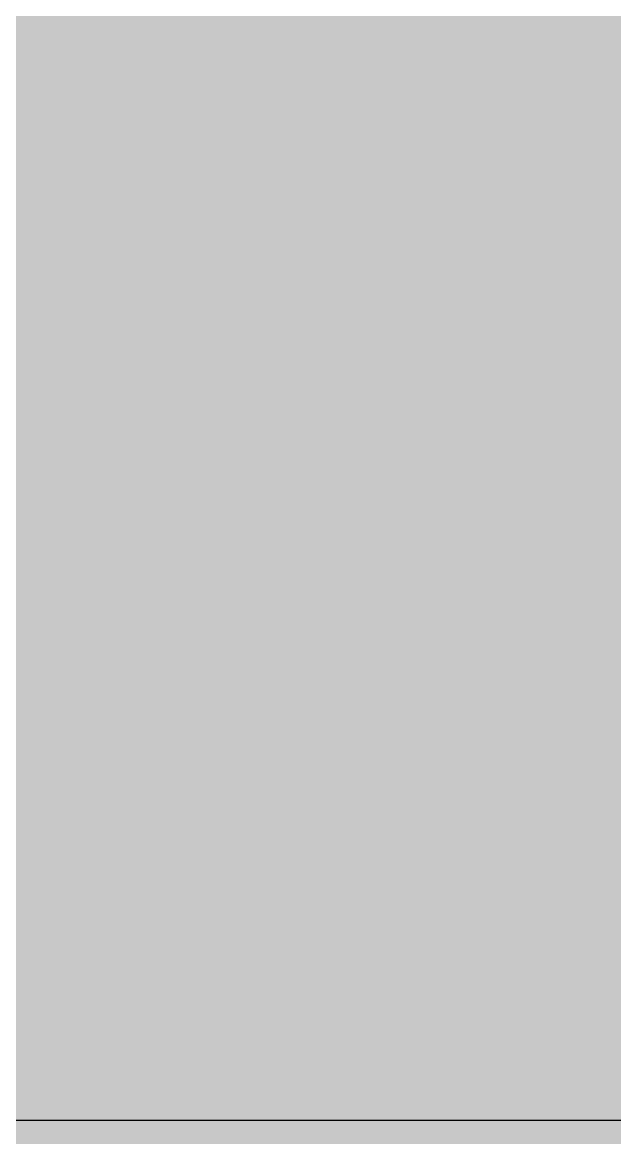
# Model space of a CAD drawing. Header units: millimetres. Extents: x 0 to 212, y 0 to 318.
# Drawn here: x 124.1 to 159.6, y 194.8 to 261.6 of the extents above; entities that cross this region are included whole.
import ezdxf

# ---------------------------------------------------------------- set-up
doc = ezdxf.new("R2010")
doc.units = ezdxf.units.MM

msp = doc.modelspace()

# ---------------------------------------------------------------- hatches: boundary and pattern name
for color, points in [(40, [(14.1633, 0.0536), (13.9878, 0.0533), (13.8125, 0.0559), (13.6373, 0.061), (13.462, 0.0686), (13.2893, 0.0787), (13.114, 0.0914), (12.9413, 0.1041), (12.7686, 0.1219), (12.5959, 0.1397), (12.4231, 0.16), (12.2504, 0.1829), (12.0777, 0.2057), (11.9075, 0.2337), (11.7373, 0.2616), (11.5672, 0.2921), (11.397, 0.3251), (11.2268, 0.3607), (11.0592, 0.3988), (10.8915, 0.4369), (10.7239, 0.4775), (10.5562, 0.5207), (10.3886, 0.5664), (10.2235, 0.6121), (10.0584, 0.6629), (9.8933, 0.7137), (9.7307, 0.7671), (9.5682, 0.8204), (9.4056, 0.8788), (9.2431, 0.9373), (9.083, 0.9982), (8.923, 1.0617), (8.763, 1.1252), (8.6055, 1.1938), (8.4455, 1.2624), (8.2906, 1.331), (8.1331, 1.4046), (7.9781, 1.4783), (7.8232, 1.5545), (7.6708, 1.6332), (7.5184, 1.7145), (7.366, 1.7958), (7.2161, 1.8796), (7.0663, 1.966), (6.919, 2.0523), (6.7716, 2.1438), (6.6243, 2.2352), (6.4795, 2.3266), (6.3348, 2.4232), (6.19, 2.5197), (6.0477, 2.6187), (5.908, 2.7178), (5.7683, 2.8194), (5.6286, 2.9235), (5.4915, 3.0302), (5.3543, 3.1369), (5.2197, 3.2461), (5.0851, 3.3579), (4.953, 3.4722), (4.8209, 3.5865), (4.6914, 3.7033), (4.5644, 3.8202), (4.4348, 3.9395), (4.3104, 4.0615), (4.1859, 4.1859), (4.0615, 4.3104), (3.9395, 4.4348), (3.8202, 4.5618), (3.7033, 4.6914), (3.5865, 4.8209), (3.4722, 4.953), (3.3579, 5.0851), (3.2487, 5.2197), (3.1369, 5.3543), (3.0302, 5.4915), (2.9235, 5.6286), (2.8194, 5.7683), (2.7178, 5.908), (2.6187, 6.0477), (2.5197, 6.19), (2.4232, 6.3348), (2.3266, 6.477), (2.2352, 6.6243), (2.1438, 6.7691), (2.0523, 6.9164), (1.966, 7.0663), (1.8796, 7.2161), (1.7958, 7.366), (1.7145, 7.5184), (1.6332, 7.6708), (1.5545, 7.8232), (1.4783, 7.9781), (1.4046, 8.1331), (1.331, 8.2906), (1.2598, 8.4455), (1.1913, 8.603), (1.1252, 8.763), (1.0592, 8.923), (0.9982, 9.083), (0.9373, 9.2431), (0.8763, 9.4056), (0.8204, 9.5682), (0.7645, 9.7307), (0.7112, 9.8933), (0.6604, 10.0584), (0.6121, 10.2235), (0.5639, 10.3911), (0.5207, 10.5562), (0.4775, 10.7239), (0.4343, 10.8915), (0.3962, 11.0592), (0.3607, 11.2268), (0.3251, 11.397), (0.2921, 11.5672), (0.2616, 11.7373), (0.2311, 11.9075), (0.2057, 12.0802), (0.1803, 12.2504), (0.1575, 12.4231), (0.1372, 12.5959), (0.1194, 12.7686), (0.1041, 12.9413), (0.0889, 13.1166), (0.0787, 13.2893), (0.0686, 13.4645), (0.061, 13.6373), (0.0559, 13.8125), (0.0508, 13.9878), (0.0508, 14.163), (0.0522, 303.4425), (0.0508, 303.6164), (0.0559, 303.7916), (0.061, 303.9669), (0.0686, 304.1396), (0.0787, 304.3149), (0.0889, 304.4876), (0.1041, 304.6628), (0.1194, 304.8356), (0.1372, 305.0083), (0.1575, 305.181), (0.1803, 305.3537), (0.2057, 305.5239), (0.2311, 305.6966), (0.2616, 305.8668), (0.2921, 306.037), (0.3251, 306.2072), (0.3607, 306.3748), (0.3962, 306.545), (0.4343, 306.7126), (0.4775, 306.8803), (0.5207, 307.0479), (0.5639, 307.213), (0.6121, 307.3781), (0.6604, 307.5432), (0.7112, 307.7083), (0.7645, 307.8734), (0.8204, 308.036), (0.8763, 308.1985), (0.9373, 308.3611), (0.9982, 308.5211), (1.0592, 308.6811), (1.1252, 308.8411), (1.1913, 308.9986), (1.2598, 309.1561), (1.331, 309.3136), (1.4046, 309.4685), (1.4783, 309.626), (1.5545, 309.7784), (1.6332, 309.9333), (1.7145, 310.0857), (1.7958, 310.2356), (1.8796, 310.388), (1.966, 310.5379), (2.0523, 310.6852), (2.1438, 310.8325), (2.2352, 310.9798), (2.3266, 311.1246), (2.4232, 311.2694), (2.5197, 311.4116), (2.6187, 311.5539), (2.7178, 311.6961), (2.8194, 311.8358), (2.9235, 311.9755), (3.0302, 312.1127), (3.1369, 312.2473), (3.2487, 312.3844), (3.3579, 312.5165), (3.4722, 312.6486), (3.5865, 312.7807), (3.7033, 312.9102), (3.8202, 313.0398), (3.9395, 313.1668), (4.0615, 313.2938), (4.1859, 313.4182), (4.3104, 313.5401), (4.4348, 313.6621), (4.5644, 313.784), (4.6914, 313.9008), (4.8209, 314.0177), (4.953, 314.132), (5.0851, 314.2437), (5.2197, 314.3555), (5.3543, 314.4647), (5.4915, 314.5739), (5.6286, 314.6781), (5.7683, 314.7822), (5.908, 314.8838), (6.0477, 314.9854), (6.19, 315.0845), (6.3348, 315.181), (6.4795, 315.275), (6.6243, 315.3689), (6.7716, 315.4604), (6.919, 315.5493), (7.0663, 315.6382), (7.2161, 315.7245), (7.366, 315.8084), (7.5184, 315.8896), (7.6708, 315.9709), (7.8232, 316.0471), (7.9781, 316.1233), (8.1331, 316.1995), (8.2906, 316.2706), (8.4455, 316.3418), (8.6055, 316.4103), (8.763, 316.4789), (8.923, 316.5424), (9.083, 316.6059), (9.2431, 316.6669), (9.4056, 316.7253), (9.5682, 316.7837), (9.7307, 316.8371), (9.8933, 316.8904), (10.0584, 316.9412), (10.2235, 316.992), (10.3886, 317.0377), (10.5562, 317.0834), (10.7239, 317.1266), (10.8915, 317.1673), (11.0592, 317.2079), (11.2268, 317.2435), (11.397, 317.279), (11.5672, 317.312), (11.7373, 317.3425), (11.9075, 317.3705), (12.0777, 317.3984), (12.2504, 317.4213), (12.4231, 317.4441), (12.5959, 317.4644), (12.7686, 317.4822), (12.9413, 317.5), (13.114, 317.5127), (13.2893, 317.5254), (13.462, 317.5356), (13.6373, 317.5432), (13.8125, 317.5483), (13.9878, 317.5508), (14.163, 317.5533), (197.6078, 317.5536), (197.7822, 317.5508), (197.9574, 317.5483), (198.1327, 317.5432), (198.3054, 317.5356), (198.4807, 317.5254), (198.6534, 317.5127), (198.8287, 317.5), (199.0014, 317.4822), (199.1741, 317.4644), (199.3468, 317.4441), (199.5195, 317.4213), (199.6897, 317.3984), (199.8624, 317.3705), (200.0326, 317.3425), (200.2028, 317.312), (200.373, 317.279), (200.5432, 317.2435), (200.7108, 317.2079), (200.8784, 317.1673), (201.0461, 317.1266), (201.2137, 317.0834), (201.3788, 317.0377), (201.5465, 316.992), (201.7116, 316.9412), (201.8767, 316.8904), (202.0392, 316.8371), (202.2018, 316.7837), (202.3643, 316.7253), (202.5269, 316.6669), (202.6869, 316.6059), (202.8469, 316.5424), (203.007, 316.4789), (203.167, 316.4103), (203.3245, 316.3418), (203.4794, 316.2706), (203.6369, 316.1995), (203.7918, 316.1233), (203.9468, 316.0471), (204.0992, 315.9709), (204.2516, 315.8896), (204.404, 315.8084), (204.5538, 315.7245), (204.7037, 315.6382), (204.8535, 315.5493), (205.0009, 315.4604), (205.1456, 315.3689), (205.293, 315.275), (205.4352, 315.181), (205.58, 315.0845), (205.7222, 314.9854), (205.8619, 314.8838), (206.0016, 314.7822), (206.1413, 314.6781), (206.2785, 314.5739), (206.4156, 314.4647), (206.5503, 314.3555), (206.6849, 314.2437), (206.817, 314.132), (206.949, 314.0177), (207.0786, 313.9008), (207.2081, 313.784), (207.3351, 313.6621), (207.4596, 313.5401), (207.584, 313.4182), (207.7085, 313.2938), (207.8304, 313.1668), (207.9498, 313.0398), (208.0666, 312.9102), (208.1835, 312.7807), (208.2978, 312.6486), (208.4121, 312.5165), (208.5238, 312.3844), (208.6331, 312.2473), (208.7397, 312.1127), (208.8464, 311.9755), (208.9506, 311.8358), (209.0522, 311.6961), (209.1512, 311.5539), (209.2503, 311.4116), (209.3468, 311.2694), (209.4433, 311.1246), (209.5348, 310.9798), (209.6262, 310.8325), (209.7176, 310.6852), (209.804, 310.5379), (209.8904, 310.388), (209.9742, 310.2356), (210.0555, 310.0857), (210.1367, 309.9333), (210.2155, 309.7784), (210.2917, 309.626), (210.3653, 309.4685), (210.439, 309.3136), (210.5076, 309.1561), (210.5762, 308.9986), (210.6447, 308.8411), (210.7082, 308.6811), (210.7717, 308.5211), (210.8327, 308.3611), (210.8911, 308.1985), (210.9495, 308.036), (211.0029, 307.8734), (211.0562, 307.7083), (211.107, 307.5432), (211.1578, 307.3781), (211.2035, 307.213), (211.2493, 307.0479), (211.2924, 306.8803), (211.3331, 306.7126), (211.3712, 306.545), (211.4093, 306.3748), (211.4448, 306.2072), (211.4779, 306.037), (211.5083, 305.8668), (211.5363, 305.6966), (211.5642, 305.5239), (211.5871, 305.3537), (211.6099, 305.181), (211.6303, 305.0083), (211.648, 304.8356), (211.6658, 304.6628), (211.6785, 304.4876), (211.6912, 304.3149), (211.7014, 304.1396), (211.709, 303.9669), (211.7141, 303.7916), (211.7166, 303.6164), (211.7166, 303.4411), (211.7189, 14.1647), (211.7166, 13.9878), (211.7141, 13.8125), (211.709, 13.6373), (211.7014, 13.4645), (211.6912, 13.2893), (211.6785, 13.1166), (211.6658, 12.9413), (211.648, 12.7686), (211.6303, 12.5959), (211.6099, 12.4231), (211.5871, 12.2504), (211.5642, 12.0802), (211.5363, 11.9075), (211.5083, 11.7373), (211.4779, 11.5672), (211.4448, 11.397), (211.4093, 11.2268), (211.3712, 11.0592), (211.3331, 10.8915), (211.2924, 10.7239), (211.2493, 10.5562), (211.2035, 10.3911), (211.1578, 10.2235), (211.107, 10.0584), (211.0562, 9.8933), (211.0029, 9.7307), (210.9495, 9.5682), (210.8911, 9.4056), (210.8327, 9.2431), (210.7717, 9.083), (210.7082, 8.923), (210.6447, 8.763), (210.5762, 8.603), (210.5076, 8.4455), (210.439, 8.2906), (210.3653, 8.1331), (210.2917, 7.9781), (210.2155, 7.8232), (210.1367, 7.6708), (210.0555, 7.5184), (209.9742, 7.366), (209.8904, 7.2161), (209.804, 7.0663), (209.7176, 6.9164), (209.6262, 6.7691), (209.5348, 6.6243), (209.4433, 6.477), (209.3468, 6.3348), (209.2503, 6.19), (209.1512, 6.0477), (209.0522, 5.908), (208.9506, 5.7683), (208.8464, 5.6286), (208.7397, 5.4915), (208.6331, 5.3543), (208.5238, 5.2197), (208.4121, 5.0851), (208.2978, 4.953), (208.1835, 4.8209), (208.0666, 4.6914), (207.9498, 4.5618), (207.8304, 4.4348), (207.7085, 4.3104), (207.584, 4.1859), (207.4596, 4.0615), (207.3351, 3.9395), (207.2081, 3.8202), (207.0786, 3.7033), (206.949, 3.5865), (206.817, 3.4722), (206.6849, 3.3579), (206.5503, 3.2461), (206.4156, 3.1369), (206.2785, 3.0302), (206.1413, 2.9235), (206.0016, 2.8194), (205.8619, 2.7178), (205.7222, 2.6187), (205.58, 2.5197), (205.4352, 2.4232), (205.293, 2.3266), (205.1456, 2.2352), (205.0009, 2.1438), (204.8535, 2.0523), (204.7037, 1.966), (204.5538, 1.8796), (204.404, 1.7958), (204.2516, 1.7145), (204.0992, 1.6332), (203.9468, 1.5545), (203.7918, 1.4783), (203.6369, 1.4046), (203.4794, 1.331), (203.3245, 1.2624), (203.167, 1.1938), (203.007, 1.1252), (202.8469, 1.0617), (202.6869, 0.9982), (202.5269, 0.9373), (202.3643, 0.8788), (202.2018, 0.8204), (202.0392, 0.7671), (201.8767, 0.7137), (201.7116, 0.6629), (201.5465, 0.6121), (201.3788, 0.5664), (201.2137, 0.5207), (201.0461, 0.4775), (200.8784, 0.4369), (200.7108, 0.3988), (200.5432, 0.3607), (200.373, 0.3251), (200.2028, 0.2921), (200.0326, 0.2616), (199.8624, 0.2337), (199.6897, 0.2057), (199.5195, 0.1829), (199.3468, 0.16), (199.1741, 0.1397), (199.0014, 0.1219), (198.8287, 0.1041), (198.6534, 0.0914), (198.4807, 0.0787), (198.3054, 0.0686), (198.1327, 0.061), (197.9574, 0.0559), (197.7822, 0.0533), (197.6069, 0.0533)]), (144, [(49.4411, 195.8453), (49.2125, 195.8467), (48.9864, 195.8543), (48.7604, 195.8696), (48.5394, 195.8899), (48.3159, 195.9153), (48.0974, 195.9458), (47.879, 195.9813), (47.6631, 196.022), (47.4472, 196.0702), (47.2364, 196.121), (47.0256, 196.1794), (46.8173, 196.2404), (46.6115, 196.3064), (46.4083, 196.3801), (46.2077, 196.4563), (46.007, 196.5376), (45.8114, 196.6239), (45.6159, 196.7128), (45.4254, 196.8094), (45.2374, 196.9084), (45.0494, 197.0126), (44.8666, 197.1218), (44.6862, 197.2335), (44.5084, 197.3504), (44.3357, 197.4698), (44.163, 197.5968), (43.9953, 197.7238), (43.8302, 197.8584), (43.6677, 197.9955), (43.5102, 198.1352), (43.3553, 198.28), (43.2029, 198.4273), (43.0555, 198.5772), (42.9108, 198.7321), (42.7711, 198.8922), (42.6339, 199.0522), (42.5018, 199.2173), (42.3723, 199.3875), (42.2478, 199.5576), (42.1259, 199.7329), (42.0091, 199.9107), (41.8973, 200.091), (41.7881, 200.2739), (41.6839, 200.4593), (41.5849, 200.6473), (41.4909, 200.8403), (41.3995, 201.0334), (41.3131, 201.2315), (41.2318, 201.4296), (41.1556, 201.6303), (41.0845, 201.8335), (41.0159, 202.0418), (40.955, 202.25), (40.8991, 202.4583), (40.8457, 202.6717), (40.8, 202.885), (40.7594, 203.1009), (40.7213, 203.3194), (40.6908, 203.5404), (40.6654, 203.7613), (40.6451, 203.9849), (40.6324, 204.2084), (40.6222, 204.437), (40.6197, 204.663), (40.6217, 264.637), (40.6222, 264.8636), (40.6324, 265.0896), (40.6451, 265.3132), (40.6654, 265.5367), (40.6908, 265.7577), (40.7213, 265.9786), (40.7594, 266.1971), (40.8, 266.413), (40.8457, 266.6263), (40.8991, 266.8397), (40.955, 267.0505), (41.0159, 267.2588), (41.0845, 267.4645), (41.1556, 267.6677), (41.2318, 267.8684), (41.3131, 268.0691), (41.3995, 268.2646), (41.4909, 268.4577), (41.5849, 268.6507), (41.6839, 268.8387), (41.7881, 269.0241), (41.8973, 269.2095), (42.0091, 269.3899), (42.1259, 269.5651), (42.2478, 269.7404), (42.3723, 269.9131), (42.5018, 270.0807), (42.6339, 270.2458), (42.7711, 270.4059), (42.9108, 270.5659), (43.0555, 270.7208), (43.2029, 270.8707), (43.3553, 271.0205), (43.5102, 271.1628), (43.6677, 271.305), (43.8302, 271.4396), (43.9953, 271.5743), (44.163, 271.7038), (44.3357, 271.8283), (44.5084, 271.9476), (44.6862, 272.0645), (44.8666, 272.1788), (45.0494, 272.2855), (45.2374, 272.3896), (45.4254, 272.4912), (45.6159, 272.5852), (45.8114, 272.6766), (46.007, 272.763), (46.2077, 272.8443), (46.4083, 272.9205), (46.6115, 272.9916), (46.8173, 273.0576), (47.0256, 273.1211), (47.2364, 273.177), (47.4472, 273.2303), (47.6631, 273.2761), (47.879, 273.3167), (48.0974, 273.3523), (48.3159, 273.3853), (48.5394, 273.4107), (48.7604, 273.4285), (48.9864, 273.4437), (49.2125, 273.4513), (49.4386, 273.4539), (162.33, 273.4564), (162.5575, 273.4513), (162.7835, 273.4437), (163.007, 273.4285), (163.2306, 273.4107), (163.4515, 273.3853), (163.6725, 273.3523), (163.891, 273.3167), (164.1069, 273.2761), (164.3202, 273.2303), (164.5336, 273.177), (164.7444, 273.1211), (164.9527, 273.0576), (165.1584, 272.9916), (165.3616, 272.9205), (165.5623, 272.8443), (165.7629, 272.763), (165.9585, 272.6766), (166.1516, 272.5852), (166.3446, 272.4912), (166.5326, 272.3896), (166.718, 272.2855), (166.9034, 272.1788), (167.0837, 272.0645), (167.259, 271.9476), (167.4343, 271.8283), (167.607, 271.7038), (167.7746, 271.5743), (167.9397, 271.4396), (168.0997, 271.305), (168.2598, 271.1628), (168.4147, 271.0205), (168.5646, 270.8707), (168.7119, 270.7208), (168.8567, 270.5659), (168.9989, 270.4059), (169.1335, 270.2458), (169.2681, 270.0807), (169.3951, 269.9131), (169.5221, 269.7404), (169.6415, 269.5651), (169.7584, 269.3899), (169.8727, 269.2095), (169.9793, 269.0241), (170.0835, 268.8387), (170.1825, 268.6507), (170.2791, 268.4577), (170.368, 268.2646), (170.4543, 268.0691), (170.5356, 267.8684), (170.6143, 267.6677), (170.6855, 267.4645), (170.7515, 267.2588), (170.8125, 267.0505), (170.8709, 266.8397), (170.9217, 266.6263), (170.9699, 266.413), (171.0106, 266.1971), (171.0461, 265.9786), (171.0766, 265.7577), (171.102, 265.5367), (171.1223, 265.3132), (171.1376, 265.0896), (171.1452, 264.8636), (171.1477, 264.635), (171.1494, 204.6647), (171.1452, 204.437), (171.1376, 204.2084), (171.1223, 203.9849), (171.102, 203.7613), (171.0766, 203.5404), (171.0461, 203.3194), (171.0106, 203.1009), (170.9699, 202.885), (170.9217, 202.6717), (170.8709, 202.4583), (170.8125, 202.25), (170.7515, 202.0418), (170.6855, 201.8335), (170.6143, 201.6303), (170.5356, 201.4296), (170.4543, 201.2315), (170.368, 201.0334), (170.2791, 200.8403), (170.1825, 200.6473), (170.0835, 200.4593), (169.9793, 200.2739), (169.8727, 200.091), (169.7584, 199.9107), (169.6415, 199.7329), (169.5221, 199.5576), (169.3951, 199.3875), (169.2681, 199.2173), (169.1335, 199.0522), (168.9989, 198.8922), (168.8567, 198.7321), (168.7119, 198.5772), (168.5646, 198.4273), (168.4147, 198.28), (168.2598, 198.1352), (168.0997, 197.9955), (167.9397, 197.8584), (167.7746, 197.7238), (167.607, 197.5968), (167.4343, 197.4698), (167.259, 197.3504), (167.0837, 197.2335), (166.9034, 197.1218), (166.718, 197.0126), (166.5326, 196.9084), (166.3446, 196.8094), (166.1516, 196.7128), (165.9585, 196.6239), (165.7629, 196.5376), (165.5623, 196.4563), (165.3616, 196.3801), (165.1584, 196.3064), (164.9527, 196.2404), (164.7444, 196.1794), (164.5336, 196.121), (164.3202, 196.0702), (164.1069, 196.022), (163.891, 195.9813), (163.6725, 195.9458), (163.4515, 195.9153), (163.2306, 195.8899), (163.007, 195.8696), (162.7835, 195.8543), (162.5575, 195.8467), (162.3289, 195.8442)])]:
    msp.add_hatch(color=color).paths.add_polyline_path(points)
h = msp.add_hatch(color=254)
edge = h.paths.add_edge_path()
edge.add_line((150.9709, 234.5789), (150.9674, 233.8603))
edge.add_line((150.9674, 233.8603), (150.9624, 233.1618))
edge.add_line((150.9624, 233.1618), (150.9547, 232.4786))
edge.add_line((150.9547, 232.4786), (150.9446, 231.8106))
edge.add_line((150.9446, 231.8106), (150.9293, 231.1578))
edge.add_line((150.9293, 231.1578), (150.9116, 230.5228))
edge.add_line((150.9116, 230.5228), (150.8912, 229.9005))
edge.add_line((150.8912, 229.9005), (150.8684, 229.296))
edge.add_line((150.8684, 229.296), (150.8404, 228.7067))
edge.add_line((150.8404, 228.7067), (150.81, 228.1301))
edge.add_line((150.81, 228.1301), (150.7744, 227.5688))
edge.add_line((150.7744, 227.5688), (150.7363, 227.0227))
edge.add_line((150.7363, 227.0227), (150.6957, 226.4918))
edge.add_line((150.6957, 226.4918), (150.6525, 225.9762))
edge.add_line((150.6525, 225.9762), (150.6042, 225.4733))
edge.add_line((150.6042, 225.4733), (150.5509, 224.983))
edge.add_line((150.5509, 224.983), (150.4975, 224.5081))
edge.add_line((150.4975, 224.5081), (150.4366, 224.0483))
edge.add_line((150.4366, 224.0483), (150.3756, 223.6013))
edge.add_line((150.3756, 223.6013), (150.3096, 223.1669))
edge.add_line((150.3096, 223.1669), (150.2385, 222.7453))
edge.add_line((150.2385, 222.7453), (150.1648, 222.3364))
edge.add_line((150.1648, 222.3364), (150.0861, 221.9427))
edge.add_line((150.0861, 221.9427), (150.0048, 221.5591))
edge.add_line((150.0048, 221.5591), (149.921, 221.1908))
edge.add_line((149.921, 221.1908), (149.8321, 220.8327))
edge.add_line((149.8321, 220.8327), (149.7381, 220.4872))
edge.add_line((149.7381, 220.4872), (149.6416, 220.1545))
edge.add_line((149.6416, 220.1545), (149.54, 219.8345))
edge.add_line((149.54, 219.8345), (149.4358, 219.5246))
edge.add_line((149.4358, 219.5246), (149.3266, 219.2274))
edge.add_line((149.3266, 219.2274), (149.2148, 218.9429))
edge.add_line((149.2148, 218.9429), (149.098, 218.6661))
edge.add_line((149.098, 218.6661), (148.9761, 218.4044))
edge.add_line((148.9761, 218.4044), (148.8516, 218.1504))
edge.add_line((148.8516, 218.1504), (148.7221, 217.9091))
edge.add_line((148.7221, 217.9091), (148.5875, 217.678))
edge.add_line((148.5875, 217.678), (148.4503, 217.457))
edge.add_line((148.4503, 217.457), (148.3081, 217.2487))
edge.add_line((148.3081, 217.2487), (148.1607, 217.0481))
edge.add_line((148.1607, 217.0481), (148.0109, 216.8576))
edge.add_line((148.0109, 216.8576), (147.8559, 216.6772))
edge.add_line((147.8559, 216.6772), (147.6959, 216.5071))
edge.add_line((147.6959, 216.5071), (147.5334, 216.347))
edge.add_line((147.5334, 216.347), (147.3632, 216.1972))
edge.add_line((147.3632, 216.1972), (147.1905, 216.0549))
edge.add_line((147.1905, 216.0549), (147.0152, 215.9203))
edge.add_line((147.0152, 215.9203), (146.8323, 215.7959))
edge.add_line((146.8323, 215.7959), (146.6444, 215.6816))
edge.add_line((146.6444, 215.6816), (146.4539, 215.5749))
edge.add_line((146.4539, 215.5749), (146.2583, 215.4758))
edge.add_line((146.2583, 215.4758), (146.0576, 215.3869))
edge.add_line((146.0576, 215.3869), (145.8544, 215.3056))
edge.add_line((145.8544, 215.3056), (145.6436, 215.2294))
edge.add_line((145.6436, 215.2294), (145.4277, 215.1634))
edge.add_line((145.4277, 215.1634), (145.2093, 215.105))
edge.add_line((145.2093, 215.105), (144.9857, 215.0542))
edge.add_line((144.9857, 215.0542), (144.7571, 215.011))
edge.add_line((144.7571, 215.011), (144.5235, 214.9754))
edge.add_line((144.5235, 214.9754), (144.2847, 214.945))
edge.add_line((144.2847, 214.945), (144.0409, 214.9221))
edge.add_line((144.0409, 214.9221), (143.7919, 214.9069))
edge.add_line((143.7919, 214.9069), (143.5379, 214.8967))
edge.add_line((143.5379, 214.8967), (143.2789, 214.8942))
edge.add_line((143.2789, 214.8942), (143.0198, 214.8967))
edge.add_line((143.0198, 214.8967), (142.7658, 214.9094))
edge.add_line((142.7658, 214.9094), (142.5169, 214.9297))
edge.add_line((142.5169, 214.9297), (142.273, 214.9551))
edge.add_line((142.273, 214.9551), (142.0343, 214.9907))
edge.add_line((142.0343, 214.9907), (141.8006, 215.0339))
edge.add_line((141.8006, 215.0339), (141.572, 215.0872))
edge.add_line((141.572, 215.0872), (141.3485, 215.1456))
edge.add_line((141.3485, 215.1456), (141.13, 215.2142))
edge.add_line((141.13, 215.2142), (140.9141, 215.2904))
edge.add_line((140.9141, 215.2904), (140.7058, 215.3768))
edge.add_line((140.7058, 215.3768), (140.5001, 215.4707))
edge.add_line((140.5001, 215.4707), (140.2994, 215.5749))
edge.add_line((140.2994, 215.5749), (140.1039, 215.6866))
edge.add_line((140.1039, 215.6866), (139.9134, 215.806))
edge.add_line((139.9134, 215.806), (139.7254, 215.9356))
edge.add_line((139.7254, 215.9356), (139.5451, 216.0753))
edge.add_line((139.5451, 216.0753), (139.3673, 216.2226))
edge.add_line((139.3673, 216.2226), (139.1945, 216.3801))
edge.add_line((139.1945, 216.3801), (139.0269, 216.5452))
edge.add_line((139.0269, 216.5452), (138.8618, 216.723))
edge.add_line((138.8618, 216.723), (138.7018, 216.9084))
edge.add_line((138.7018, 216.9084), (138.5468, 217.104))
edge.add_line((138.5468, 217.104), (138.397, 217.3072))
edge.add_line((138.397, 217.3072), (138.2497, 217.5231))
edge.add_line((138.2497, 217.5231), (138.1074, 217.7491))
edge.add_line((138.1074, 217.7491), (137.9703, 217.9828))
edge.add_line((137.9703, 217.9828), (137.8382, 218.2292))
edge.add_line((137.8382, 218.2292), (137.7086, 218.4832))
edge.add_line((137.7086, 218.4832), (137.5816, 218.7499))
edge.add_line((137.5816, 218.7499), (137.4623, 219.0242))
edge.add_line((137.4623, 219.0242), (137.3454, 219.3112))
edge.add_line((137.3454, 219.3112), (137.2311, 219.6084))
edge.add_line((137.2311, 219.6084), (137.1219, 219.9157))
edge.add_line((137.1219, 219.9157), (137.0178, 220.2358))
edge.add_line((137.0178, 220.2358), (136.9162, 220.566))
edge.add_line((136.9162, 220.566), (136.8196, 220.9063))
edge.add_line((136.8196, 220.9063), (136.7282, 221.2569))
edge.add_line((136.7282, 221.2569), (136.6393, 221.6201))
edge.add_line((136.6393, 221.6201), (136.5529, 221.9935))
edge.add_line((136.5529, 221.9935), (136.4717, 222.3795))
edge.add_line((136.4717, 222.3795), (136.3955, 222.7758))
edge.add_line((136.3955, 222.7758), (136.3218, 223.1822))
edge.add_line((136.3218, 223.1822), (136.2507, 223.6038))
edge.add_line((136.2507, 223.6038), (136.1846, 224.0356))
edge.add_line((136.1846, 224.0356), (136.1211, 224.4776))
edge.add_line((136.1211, 224.4776), (136.0627, 224.9322))
edge.add_line((136.0627, 224.9322), (136.0068, 225.3996))
edge.add_line((136.0068, 225.3996), (135.956, 225.8797))
edge.add_line((135.956, 225.8797), (135.9078, 226.3699))
edge.add_line((135.9078, 226.3699), (135.8621, 226.8753))
edge.add_line((135.8621, 226.8753), (135.8214, 227.391))
edge.add_line((135.8214, 227.391), (135.7833, 227.9193))
edge.add_line((135.7833, 227.9193), (135.7503, 228.4603))
edge.add_line((135.7503, 228.4603), (135.7198, 229.014))
edge.add_line((135.7198, 229.014), (135.6919, 229.5779))
edge.add_line((135.6919, 229.5779), (135.6665, 230.157))
edge.add_line((135.6665, 230.157), (135.6462, 230.7488))
edge.add_line((135.6462, 230.7488), (135.6284, 231.3559))
edge.add_line((135.6284, 231.3559), (135.6157, 231.9731))
edge.add_line((135.6157, 231.9731), (135.603, 232.603))
edge.add_line((135.603, 232.603), (135.5954, 233.2482))
edge.add_line((135.5954, 233.2482), (135.5903, 233.9061))
edge.add_line((135.5903, 233.9061), (135.5903, 234.5766))
edge.add_line((135.5903, 234.5766), (135.5903, 235.2624))
edge.add_line((135.5903, 235.2624), (135.5954, 235.933))
edge.add_line((135.5954, 235.933), (135.6055, 236.5883))
edge.add_line((135.6055, 236.5883), (135.6157, 237.2309))
edge.add_line((135.6157, 237.2309), (135.6309, 237.8583))
edge.add_line((135.6309, 237.8583), (135.6487, 238.473))
edge.add_line((135.6487, 238.473), (135.6716, 239.075))
edge.add_line((135.6716, 239.075), (135.697, 239.6642))
edge.add_line((135.697, 239.6642), (135.7249, 240.2383))
edge.add_line((135.7249, 240.2383), (135.7579, 240.7996))
edge.add_line((135.7579, 240.7996), (135.7935, 241.3483))
edge.add_line((135.7935, 241.3483), (135.8341, 241.8842))
edge.add_line((135.8341, 241.8842), (135.8773, 242.4049))
edge.add_line((135.8773, 242.4049), (135.923, 242.9154))
edge.add_line((135.923, 242.9154), (135.9738, 243.4133))
edge.add_line((135.9738, 243.4133), (136.0272, 243.8959))
edge.add_line((136.0272, 243.8959), (136.0856, 244.3683))
edge.add_line((136.0856, 244.3683), (136.1465, 244.8281))
edge.add_line((136.1465, 244.8281), (136.21, 245.2751))
edge.add_line((136.21, 245.2751), (136.2786, 245.7094))
edge.add_line((136.2786, 245.7094), (136.3523, 246.1336))
edge.add_line((136.3523, 246.1336), (136.4259, 246.5451))
edge.add_line((136.4259, 246.5451), (136.5072, 246.9439))
edge.add_line((136.5072, 246.9439), (136.591, 247.33))
edge.add_line((136.591, 247.33), (136.6774, 247.7059))
edge.add_line((136.6774, 247.7059), (136.7688, 248.0716))
edge.add_line((136.7688, 248.0716), (136.8628, 248.4247))
edge.add_line((136.8628, 248.4247), (136.9619, 248.7651))
edge.add_line((136.9619, 248.7651), (137.066, 249.0953))
edge.add_line((137.066, 249.0953), (137.1727, 249.4153))
edge.add_line((137.1727, 249.4153), (137.2819, 249.7226))
edge.add_line((137.2819, 249.7226), (137.3962, 250.0198))
edge.add_line((137.3962, 250.0198), (137.5156, 250.3068))
edge.add_line((137.5156, 250.3068), (137.6375, 250.5837))
edge.add_line((137.6375, 250.5837), (137.7645, 250.8479))
edge.add_line((137.7645, 250.8479), (137.8966, 251.1019))
edge.add_line((137.8966, 251.1019), (138.0312, 251.3482))
edge.add_line((138.0312, 251.3482), (138.1684, 251.5819))
edge.add_line((138.1684, 251.5819), (138.3106, 251.8054))
edge.add_line((138.3106, 251.8054), (138.4579, 252.0188))
edge.add_line((138.4579, 252.0188), (138.6103, 252.222))
edge.add_line((138.6103, 252.222), (138.7653, 252.4176))
edge.add_line((138.7653, 252.4176), (138.9253, 252.6005))
edge.add_line((138.9253, 252.6005), (139.0879, 252.7757))
edge.add_line((139.0879, 252.7757), (139.2555, 252.9408))
edge.add_line((139.2555, 252.9408), (139.4282, 253.0958))
edge.add_line((139.4282, 253.0958), (139.606, 253.2431))
edge.add_line((139.606, 253.2431), (139.7864, 253.3802))
edge.add_line((139.7864, 253.3802), (139.9718, 253.5072))
edge.add_line((139.9718, 253.5072), (140.1597, 253.6266))
edge.add_line((140.1597, 253.6266), (140.3528, 253.7358))
edge.add_line((140.3528, 253.7358), (140.5509, 253.8374))
edge.add_line((140.5509, 253.8374), (140.7541, 253.9314))
edge.add_line((140.7541, 253.9314), (140.9624, 254.0152))
edge.add_line((140.9624, 254.0152), (141.1732, 254.0889))
edge.add_line((141.1732, 254.0889), (141.3891, 254.1575))
edge.add_line((141.3891, 254.1575), (141.6101, 254.2159))
edge.add_line((141.6101, 254.2159), (141.8336, 254.2667))
edge.add_line((141.8336, 254.2667), (142.0622, 254.3073))
edge.add_line((142.0622, 254.3073), (142.2984, 254.3429))
edge.add_line((142.2984, 254.3429), (142.5346, 254.3708))
edge.add_line((142.5346, 254.3708), (142.7785, 254.3886))
edge.add_line((142.7785, 254.3886), (143.0274, 254.3988))
edge.add_line((143.0274, 254.3988), (143.2789, 254.4039))
edge.add_line((143.2789, 254.4039), (143.5303, 254.4013))
edge.add_line((143.5303, 254.4013), (143.7792, 254.3912))
edge.add_line((143.7792, 254.3912), (144.0231, 254.3734))
edge.add_line((144.0231, 254.3734), (144.2593, 254.3505))
edge.add_line((144.2593, 254.3505), (144.4955, 254.32))
edge.add_line((144.4955, 254.32), (144.7241, 254.2819))
edge.add_line((144.7241, 254.2819), (144.9476, 254.2388))
edge.add_line((144.9476, 254.2388), (145.1686, 254.1854))
edge.add_line((145.1686, 254.1854), (145.3845, 254.1245))
edge.add_line((145.3845, 254.1245), (145.5953, 254.0584))
edge.add_line((145.5953, 254.0584), (145.8036, 253.9822))
edge.add_line((145.8036, 253.9822), (146.0068, 253.8984))
edge.add_line((146.0068, 253.8984), (146.2049, 253.807))
edge.add_line((146.2049, 253.807), (146.398, 253.7054))
edge.add_line((146.398, 253.7054), (146.5859, 253.5961))
edge.add_line((146.5859, 253.5961), (146.7714, 253.4793))
edge.add_line((146.7714, 253.4793), (146.9542, 253.3523))
edge.add_line((146.9542, 253.3523), (147.1295, 253.2177))
edge.add_line((147.1295, 253.2177), (147.3022, 253.0729))
edge.add_line((147.3022, 253.0729), (147.4699, 252.918))
edge.add_line((147.4699, 252.918), (147.6324, 252.7529))
edge.add_line((147.6324, 252.7529), (147.7924, 252.5801))
edge.add_line((147.7924, 252.5801), (147.9474, 252.3973))
edge.add_line((147.9474, 252.3973), (148.0998, 252.2042))
edge.add_line((148.0998, 252.2042), (148.2471, 252.001))
edge.add_line((148.2471, 252.001), (148.3893, 251.7877))
edge.add_line((148.3893, 251.7877), (148.529, 251.5641))
edge.add_line((148.529, 251.5641), (148.6637, 251.3305))
edge.add_line((148.6637, 251.3305), (148.7932, 251.0866))
edge.add_line((148.7932, 251.0866), (148.9202, 250.8301))
edge.add_line((148.9202, 250.8301), (149.0421, 250.5634))
edge.add_line((149.0421, 250.5634), (149.1615, 250.284))
edge.add_line((149.1615, 250.284), (149.2758, 249.997))
edge.add_line((149.2758, 249.997), (149.3876, 249.6947))
edge.add_line((149.3876, 249.6947), (149.4942, 249.3823))
edge.add_line((149.4942, 249.3823), (149.5958, 249.0597))
edge.add_line((149.5958, 249.0597), (149.6949, 248.7219))
edge.add_line((149.6949, 248.7219), (149.7889, 248.3739))
edge.add_line((149.7889, 248.3739), (149.8803, 248.0132))
edge.add_line((149.8803, 248.0132), (149.9692, 247.6424))
edge.add_line((149.9692, 247.6424), (150.053, 247.2563))
edge.add_line((150.053, 247.2563), (150.1318, 246.8575))
edge.add_line((150.1318, 246.8575), (150.208, 246.446))
edge.add_line((150.208, 246.446), (150.2791, 246.0219))
edge.add_line((150.2791, 246.0219), (150.3477, 245.585))
edge.add_line((150.3477, 245.585), (150.4137, 245.1354))
edge.add_line((150.4137, 245.1354), (150.4747, 244.6706))
edge.add_line((150.4747, 244.6706), (150.5331, 244.1931))
edge.add_line((150.5331, 244.1931), (150.5864, 243.7028))
edge.add_line((150.5864, 243.7028), (150.6347, 243.1974))
edge.add_line((150.6347, 243.1974), (150.683, 242.6792))
edge.add_line((150.683, 242.6792), (150.7261, 242.1458))
edge.add_line((150.7261, 242.1458), (150.7642, 241.5972))
edge.add_line((150.7642, 241.5972), (150.7998, 241.0358))
edge.add_line((150.7998, 241.0358), (150.8328, 240.4567))
edge.add_line((150.8328, 240.4567), (150.8608, 239.8649))
edge.add_line((150.8608, 239.8649), (150.8862, 239.2578))
edge.add_line((150.8862, 239.2578), (150.909, 238.6381))
edge.add_line((150.909, 238.6381), (150.9268, 238.0005))
edge.add_line((150.9268, 238.0005), (150.942, 237.3478))
edge.add_line((150.942, 237.3478), (150.9547, 236.6772))
edge.add_line((150.9547, 236.6772), (150.9624, 235.9939))
edge.add_line((150.9624, 235.9939), (150.9674, 235.2929))
edge.add_line((150.9674, 235.2929), (150.97, 234.5766))
edge = h.paths.add_edge_path(flags=16)
edge.add_line((158.3792, 234.5789), (158.3741, 235.3793))
edge.add_line((158.3741, 235.3793), (158.3665, 236.1641))
edge.add_line((158.3665, 236.1641), (158.3487, 236.9388))
edge.add_line((158.3487, 236.9388), (158.3258, 237.7008))
edge.add_line((158.3258, 237.7008), (158.2979, 238.4476))
edge.add_line((158.2979, 238.4476), (158.2623, 239.1842))
edge.add_line((158.2623, 239.1842), (158.2217, 239.9055))
edge.add_line((158.2217, 239.9055), (158.1709, 240.6142))
edge.add_line((158.1709, 240.6142), (158.1175, 241.3102))
edge.add_line((158.1175, 241.3102), (158.054, 241.9934))
edge.add_line((158.054, 241.9934), (157.9855, 242.664))
edge.add_line((157.9855, 242.664), (157.9093, 243.3218))
edge.add_line((157.9093, 243.3218), (157.828, 243.9645))
edge.add_line((157.828, 243.9645), (157.7365, 244.5969))
edge.add_line((157.7365, 244.5969), (157.64, 245.2141))
edge.add_line((157.64, 245.2141), (157.5359, 245.8212))
edge.add_line((157.5359, 245.8212), (157.4267, 246.413))
edge.add_line((157.4267, 246.413), (157.3073, 246.9921))
edge.add_line((157.3073, 246.9921), (157.1828, 247.5586))
edge.add_line((157.1828, 247.5586), (157.0507, 248.1148))
edge.add_line((157.0507, 248.1148), (156.911, 248.6558))
edge.add_line((156.911, 248.6558), (156.7637, 249.1842))
edge.add_line((156.7637, 249.1842), (156.6088, 249.6998))
edge.add_line((156.6088, 249.6998), (156.4462, 250.2027))
edge.add_line((156.4462, 250.2027), (156.2786, 250.6929))
edge.add_line((156.2786, 250.6929), (156.1008, 251.1704))
edge.add_line((156.1008, 251.1704), (155.9154, 251.6353))
edge.add_line((155.9154, 251.6353), (155.7223, 252.0874))
edge.add_line((155.7223, 252.0874), (155.5242, 252.5268))
edge.add_line((155.5242, 252.5268), (155.3159, 252.9535))
edge.add_line((155.3159, 252.9535), (155.1, 253.3675))
edge.add_line((155.1, 253.3675), (154.8765, 253.7689))
edge.add_line((154.8765, 253.7689), (154.6454, 254.1575))
edge.add_line((154.6454, 254.1575), (154.4066, 254.5334))
edge.add_line((154.4066, 254.5334), (154.1577, 254.8966))
edge.add_line((154.1577, 254.8966), (153.9037, 255.2497))
edge.add_line((153.9037, 255.2497), (153.6395, 255.5875))
edge.add_line((153.6395, 255.5875), (153.3677, 255.9126))
edge.add_line((153.3677, 255.9126), (153.0883, 256.2276))
edge.add_line((153.0883, 256.2276), (152.8013, 256.5273))
edge.add_line((152.8013, 256.5273), (152.5041, 256.8169))
edge.add_line((152.5041, 256.8169), (152.1993, 257.0937))
edge.add_line((152.1993, 257.0937), (151.8869, 257.3579))
edge.add_line((151.8869, 257.3579), (151.5643, 257.6093))
edge.add_line((151.5643, 257.6093), (151.2341, 257.8481))
edge.add_line((151.2341, 257.8481), (150.8963, 258.0742))
edge.add_line((150.8963, 258.0742), (150.5483, 258.2875))
edge.add_line((150.5483, 258.2875), (150.1927, 258.4882))
edge.add_line((150.1927, 258.4882), (149.827, 258.6787))
edge.add_line((149.827, 258.6787), (149.4536, 258.8565))
edge.add_line((149.4536, 258.8565), (149.0726, 259.0216))
edge.add_line((149.0726, 259.0216), (148.6814, 259.174))
edge.add_line((148.6814, 259.174), (148.2801, 259.3137))
edge.add_line((148.2801, 259.3137), (147.8712, 259.4407))
edge.add_line((147.8712, 259.4407), (147.4546, 259.5575))
edge.add_line((147.4546, 259.5575), (147.0279, 259.6591))
edge.add_line((147.0279, 259.6591), (146.591, 259.7506))
edge.add_line((146.591, 259.7506), (146.1465, 259.8293))
edge.add_line((146.1465, 259.8293), (145.6919, 259.8979))
edge.add_line((145.6919, 259.8979), (145.227, 259.9512))
edge.add_line((145.227, 259.9512), (144.7546, 259.9944))
edge.add_line((144.7546, 259.9944), (144.272, 260.0249))
edge.add_line((144.272, 260.0249), (143.7792, 260.0427))
edge.add_line((143.7792, 260.0427), (143.2789, 260.0477))
edge.add_line((143.2789, 260.0477), (142.7785, 260.0427))
edge.add_line((142.7785, 260.0427), (142.2857, 260.0249))
edge.add_line((142.2857, 260.0249), (141.8031, 259.9944))
edge.add_line((141.8031, 259.9944), (141.3307, 259.9512))
edge.add_line((141.3307, 259.9512), (140.8659, 259.8979))
edge.add_line((140.8659, 259.8979), (140.4112, 259.8293))
edge.add_line((140.4112, 259.8293), (139.9667, 259.7506))
edge.add_line((139.9667, 259.7506), (139.5298, 259.6591))
edge.add_line((139.5298, 259.6591), (139.1031, 259.5575))
edge.add_line((139.1031, 259.5575), (138.6865, 259.4407))
edge.add_line((138.6865, 259.4407), (138.2776, 259.3137))
edge.add_line((138.2776, 259.3137), (137.8763, 259.174))
edge.add_line((137.8763, 259.174), (137.4851, 259.0216))
edge.add_line((137.4851, 259.0216), (137.1041, 258.8565))
edge.add_line((137.1041, 258.8565), (136.7307, 258.6787))
edge.add_line((136.7307, 258.6787), (136.365, 258.4882))
edge.add_line((136.365, 258.4882), (136.0094, 258.2875))
edge.add_line((136.0094, 258.2875), (135.6639, 258.0742))
edge.add_line((135.6639, 258.0742), (135.3236, 257.8481))
edge.add_line((135.3236, 257.8481), (134.9934, 257.6093))
edge.add_line((134.9934, 257.6093), (134.6733, 257.3579))
edge.add_line((134.6733, 257.3579), (134.3584, 257.0937))
edge.add_line((134.3584, 257.0937), (134.0536, 256.8169))
edge.add_line((134.0536, 256.8169), (133.7589, 256.5273))
edge.add_line((133.7589, 256.5273), (133.4694, 256.2276))
edge.add_line((133.4694, 256.2276), (133.19, 255.9126))
edge.add_line((133.19, 255.9126), (132.9182, 255.5875))
edge.add_line((132.9182, 255.5875), (132.6566, 255.2497))
edge.add_line((132.6566, 255.2497), (132.4, 254.8966))
edge.add_line((132.4, 254.8966), (132.1537, 254.5334))
edge.add_line((132.1537, 254.5334), (131.9124, 254.1575))
edge.add_line((131.9124, 254.1575), (131.6812, 253.7689))
edge.add_line((131.6812, 253.7689), (131.4577, 253.3675))
edge.add_line((131.4577, 253.3675), (131.2443, 252.9535))
edge.add_line((131.2443, 252.9535), (131.0361, 252.5268))
edge.add_line((131.0361, 252.5268), (130.8354, 252.0874))
edge.add_line((130.8354, 252.0874), (130.6424, 251.6353))
edge.add_line((130.6424, 251.6353), (130.4595, 251.1704))
edge.add_line((130.4595, 251.1704), (130.2817, 250.6929))
edge.add_line((130.2817, 250.6929), (130.1115, 250.2027))
edge.add_line((130.1115, 250.2027), (129.9489, 249.6998))
edge.add_line((129.9489, 249.6998), (129.7965, 249.1842))
edge.add_line((129.7965, 249.1842), (129.6492, 248.6558))
edge.add_line((129.6492, 248.6558), (129.5095, 248.1148))
edge.add_line((129.5095, 248.1148), (129.3774, 247.5586))
edge.add_line((129.3774, 247.5586), (129.2504, 246.9921))
edge.add_line((129.2504, 246.9921), (129.1336, 246.413))
edge.add_line((129.1336, 246.413), (129.0218, 245.8212))
edge.add_line((129.0218, 245.8212), (128.9177, 245.2141))
edge.add_line((128.9177, 245.2141), (128.8212, 244.5969))
edge.add_line((128.8212, 244.5969), (128.7323, 243.9645))
edge.add_line((128.7323, 243.9645), (128.6485, 243.3218))
edge.add_line((128.6485, 243.3218), (128.5748, 242.664))
edge.add_line((128.5748, 242.664), (128.5037, 241.9934))
edge.add_line((128.5037, 241.9934), (128.4427, 241.3102))
edge.add_line((128.4427, 241.3102), (128.3868, 240.6142))
edge.add_line((128.3868, 240.6142), (128.3386, 239.9055))
edge.add_line((128.3386, 239.9055), (128.2954, 239.1842))
edge.add_line((128.2954, 239.1842), (128.2598, 238.4476))
edge.add_line((128.2598, 238.4476), (128.2319, 237.7008))
edge.add_line((128.2319, 237.7008), (128.209, 236.9388))
edge.add_line((128.209, 236.9388), (128.1938, 236.1641))
edge.add_line((128.1938, 236.1641), (128.1836, 235.3793))
edge.add_line((128.1836, 235.3793), (128.1811, 234.5766))
edge.add_line((128.1811, 234.5766), (128.1836, 233.7765))
edge.add_line((128.1836, 233.7765), (128.1938, 232.9917))
edge.add_line((128.1938, 232.9917), (128.209, 232.217))
edge.add_line((128.209, 232.217), (128.2319, 231.4575))
edge.add_line((128.2319, 231.4575), (128.2598, 230.7082))
edge.add_line((128.2598, 230.7082), (128.2954, 229.9741))
edge.add_line((128.2954, 229.9741), (128.3386, 229.2553))
edge.add_line((128.3386, 229.2553), (128.3868, 228.5467))
edge.add_line((128.3868, 228.5467), (128.4427, 227.8532))
edge.add_line((128.4427, 227.8532), (128.5037, 227.17))
edge.add_line((128.5037, 227.17), (128.5748, 226.502))
edge.add_line((128.5748, 226.502), (128.6485, 225.8492))
edge.add_line((128.6485, 225.8492), (128.7323, 225.2066))
edge.add_line((128.7323, 225.2066), (128.8212, 224.5766))
edge.add_line((128.8212, 224.5766), (128.9177, 223.962))
edge.add_line((128.9177, 223.962), (129.0218, 223.3574))
edge.add_line((129.0218, 223.3574), (129.1336, 222.7682))
edge.add_line((129.1336, 222.7682), (129.2504, 222.1916))
edge.add_line((129.2504, 222.1916), (129.3774, 221.6277))
edge.add_line((129.3774, 221.6277), (129.5095, 221.0765))
edge.add_line((129.5095, 221.0765), (129.6492, 220.538))
edge.add_line((129.6492, 220.538), (129.7965, 220.0123))
edge.add_line((129.7965, 220.0123), (129.9489, 219.4992))
edge.add_line((129.9489, 219.4992), (130.1115, 218.9988))
edge.add_line((130.1115, 218.9988), (130.2817, 218.5111))
edge.add_line((130.2817, 218.5111), (130.4595, 218.0387))
edge.add_line((130.4595, 218.0387), (130.6424, 217.5764))
edge.add_line((130.6424, 217.5764), (130.8354, 217.1268))
edge.add_line((130.8354, 217.1268), (131.0361, 216.6899))
edge.add_line((131.0361, 216.6899), (131.2443, 216.2683))
edge.add_line((131.2443, 216.2683), (131.4577, 215.8568))
edge.add_line((131.4577, 215.8568), (131.6812, 215.458))
edge.add_line((131.6812, 215.458), (131.9124, 215.072))
edge.add_line((131.9124, 215.072), (132.1537, 214.6986))
edge.add_line((132.1537, 214.6986), (132.4, 214.3404))
edge.add_line((132.4, 214.3404), (132.6566, 213.9925))
edge.add_line((132.6566, 213.9925), (132.9182, 213.6572))
edge.add_line((132.9182, 213.6572), (133.19, 213.3321))
edge.add_line((133.19, 213.3321), (133.4694, 213.0222))
edge.add_line((133.4694, 213.0222), (133.7589, 212.725))
edge.add_line((133.7589, 212.725), (134.0536, 212.438))
edge.add_line((134.0536, 212.438), (134.3584, 212.1662))
edge.add_line((134.3584, 212.1662), (134.6733, 211.9046))
edge.add_line((134.6733, 211.9046), (134.9934, 211.6557))
edge.add_line((134.9934, 211.6557), (135.3236, 211.422))
edge.add_line((135.3236, 211.422), (135.6639, 211.1959))
edge.add_line((135.6639, 211.1959), (136.0094, 210.9851))
edge.add_line((136.0094, 210.9851), (136.365, 210.787))
edge.add_line((136.365, 210.787), (136.7307, 210.599))
edge.add_line((136.7307, 210.599), (137.1041, 210.4238))
edge.add_line((137.1041, 210.4238), (137.4851, 210.2612))
edge.add_line((137.4851, 210.2612), (137.8763, 210.1113))
edge.add_line((137.8763, 210.1113), (138.2776, 209.9742))
edge.add_line((138.2776, 209.9742), (138.6865, 209.8472))
edge.add_line((138.6865, 209.8472), (139.1031, 209.7329))
edge.add_line((139.1031, 209.7329), (139.5298, 209.6313))
edge.add_line((139.5298, 209.6313), (139.9667, 209.5424))
edge.add_line((139.9667, 209.5424), (140.4112, 209.4636))
edge.add_line((140.4112, 209.4636), (140.8659, 209.3976))
edge.add_line((140.8659, 209.3976), (141.3307, 209.3443))
edge.add_line((141.3307, 209.3443), (141.8031, 209.3036))
edge.add_line((141.8031, 209.3036), (142.2857, 209.2731))
edge.add_line((142.2857, 209.2731), (142.7785, 209.2554))
edge.add_line((142.7785, 209.2554), (143.2789, 209.2503))
edge.add_line((143.2789, 209.2503), (143.7792, 209.2554))
edge.add_line((143.7792, 209.2554), (144.272, 209.2731))
edge.add_line((144.272, 209.2731), (144.7546, 209.3036))
edge.add_line((144.7546, 209.3036), (145.227, 209.3443))
edge.add_line((145.227, 209.3443), (145.6919, 209.3976))
edge.add_line((145.6919, 209.3976), (146.1465, 209.4636))
edge.add_line((146.1465, 209.4636), (146.591, 209.5424))
edge.add_line((146.591, 209.5424), (147.0279, 209.6313))
edge.add_line((147.0279, 209.6313), (147.4546, 209.7329))
edge.add_line((147.4546, 209.7329), (147.8712, 209.8472))
edge.add_line((147.8712, 209.8472), (148.2801, 209.9742))
edge.add_line((148.2801, 209.9742), (148.6814, 210.1113))
edge.add_line((148.6814, 210.1113), (149.0726, 210.2612))
edge.add_line((149.0726, 210.2612), (149.4536, 210.4238))
edge.add_line((149.4536, 210.4238), (149.827, 210.599))
edge.add_line((149.827, 210.599), (150.1927, 210.787))
edge.add_line((150.1927, 210.787), (150.5483, 210.9851))
edge.add_line((150.5483, 210.9851), (150.8963, 211.1959))
edge.add_line((150.8963, 211.1959), (151.2341, 211.422))
edge.add_line((151.2341, 211.422), (151.5643, 211.6557))
edge.add_line((151.5643, 211.6557), (151.8869, 211.9046))
edge.add_line((151.8869, 211.9046), (152.1993, 212.1662))
edge.add_line((152.1993, 212.1662), (152.5041, 212.438))
edge.add_line((152.5041, 212.438), (152.8013, 212.725))
edge.add_line((152.8013, 212.725), (153.0883, 213.0222))
edge.add_line((153.0883, 213.0222), (153.3677, 213.3321))
edge.add_line((153.3677, 213.3321), (153.6395, 213.6572))
edge.add_line((153.6395, 213.6572), (153.9037, 213.9925))
edge.add_line((153.9037, 213.9925), (154.1577, 214.3404))
edge.add_line((154.1577, 214.3404), (154.4066, 214.6986))
edge.add_line((154.4066, 214.6986), (154.6454, 215.072))
edge.add_line((154.6454, 215.072), (154.8765, 215.458))
edge.add_line((154.8765, 215.458), (155.1, 215.8568))
edge.add_line((155.1, 215.8568), (155.3159, 216.2683))
edge.add_line((155.3159, 216.2683), (155.5242, 216.6899))
edge.add_line((155.5242, 216.6899), (155.7223, 217.1268))
edge.add_line((155.7223, 217.1268), (155.9154, 217.5764))
edge.add_line((155.9154, 217.5764), (156.1008, 218.0387))
edge.add_line((156.1008, 218.0387), (156.2786, 218.5111))
edge.add_line((156.2786, 218.5111), (156.4462, 218.9988))
edge.add_line((156.4462, 218.9988), (156.6088, 219.4992))
edge.add_line((156.6088, 219.4992), (156.7637, 220.0123))
edge.add_line((156.7637, 220.0123), (156.911, 220.538))
edge.add_line((156.911, 220.538), (157.0507, 221.0765))
edge.add_line((157.0507, 221.0765), (157.1828, 221.6277))
edge.add_line((157.1828, 221.6277), (157.3073, 222.1916))
edge.add_line((157.3073, 222.1916), (157.4267, 222.7682))
edge.add_line((157.4267, 222.7682), (157.5359, 223.3574))
edge.add_line((157.5359, 223.3574), (157.64, 223.962))
edge.add_line((157.64, 223.962), (157.7365, 224.5766))
edge.add_line((157.7365, 224.5766), (157.828, 225.2066))
edge.add_line((157.828, 225.2066), (157.9093, 225.8492))
edge.add_line((157.9093, 225.8492), (157.9855, 226.502))
edge.add_line((157.9855, 226.502), (158.054, 227.17))
edge.add_line((158.054, 227.17), (158.1175, 227.8532))
edge.add_line((158.1175, 227.8532), (158.1709, 228.5467))
edge.add_line((158.1709, 228.5467), (158.2217, 229.2553))
edge.add_line((158.2217, 229.2553), (158.2623, 229.9741))
edge.add_line((158.2623, 229.9741), (158.2979, 230.7082))
edge.add_line((158.2979, 230.7082), (158.3258, 231.4575))
edge.add_line((158.3258, 231.4575), (158.3487, 232.217))
edge.add_line((158.3487, 232.217), (158.3665, 232.9917))
edge.add_line((158.3665, 232.9917), (158.3741, 233.7765))
edge.add_line((158.3741, 233.7765), (158.3792, 234.5766))

# ---------------------------------------------------------------- linework, layer by layer
at = {"color": 144}
msp.add_lwpolyline([(162.3289, 195.8442), (49.4411, 195.8453)], dxfattribs=at)

doc.saveas('drawing.dxf')
